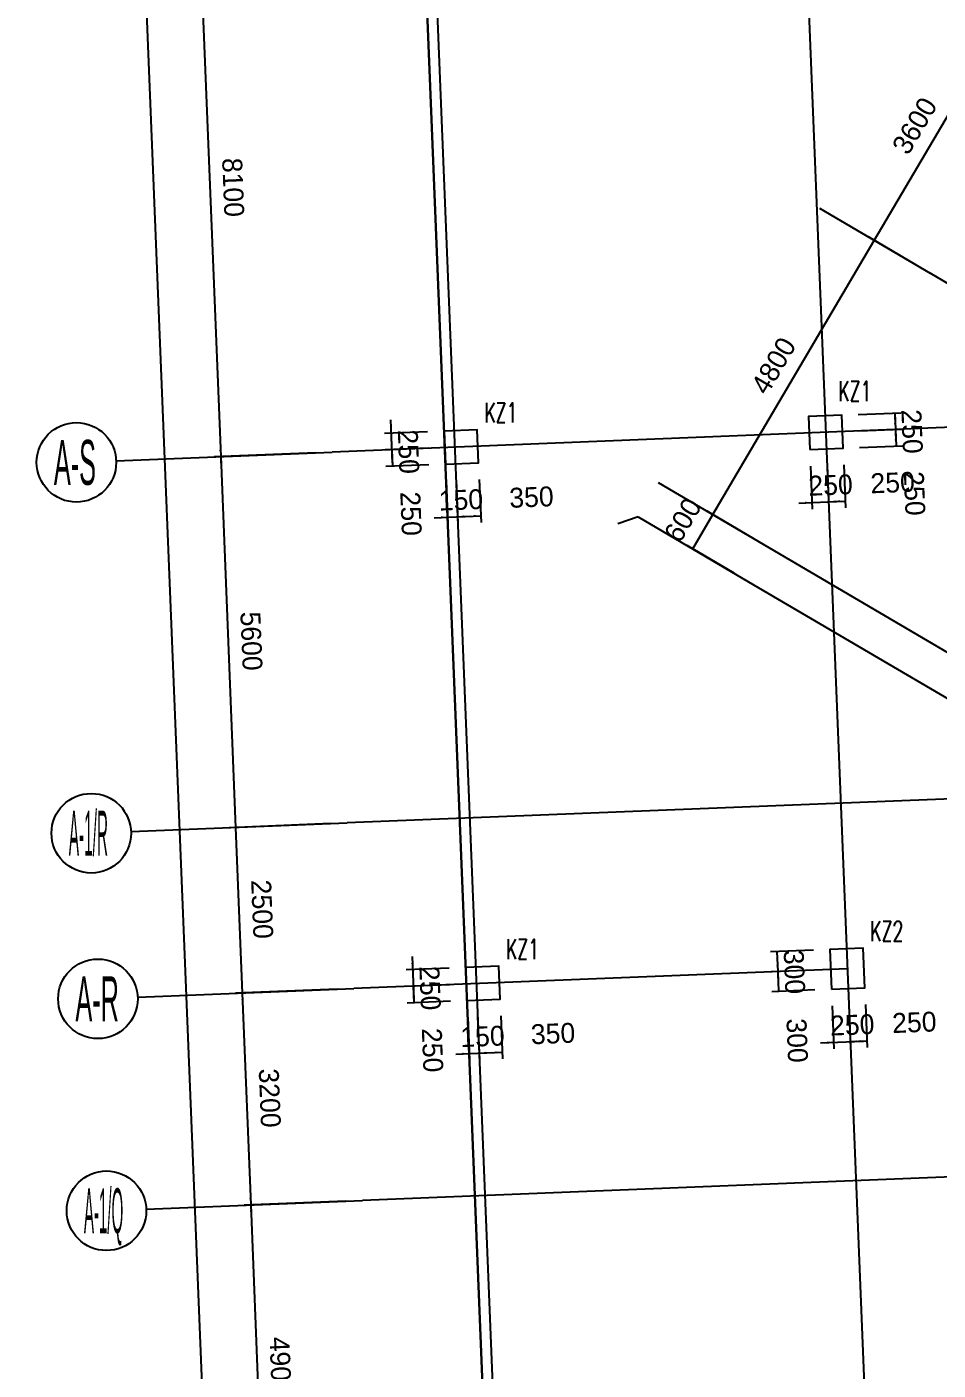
# Model space of a CAD drawing. Extents: x 387171 to 699106, y 11966 to 245688.
# Drawn here: x 471867 to 485608, y 169000 to 189266 of the extents above; entities that cross this region are included whole.
import ezdxf

# ---------------------------------------------------------------- set-up
doc = ezdxf.new("R2010")
doc.units = 0
doc.header["$LTSCALE"] = 100
doc.header["$MEASUREMENT"] = 0
for name, color, linetype in [('COLU', 7, 'Continuous'), ('DIM', 3, 'Continuous'), ('DOTE', 253, 'Continuous'), ('L-AXIS', 3, 'Continuous'), ('NUM', 7, 'Continuous'), ('Q-dote', 253, 'Continuous')]:
    doc.layers.add(name, color=color, linetype=linetype)
doc.styles.add('hztxt', font='hztxt')
doc.styles.get("Standard").update_dxf_attribs({"font": 'standard'})
doc.dimstyles.get("Standard").update_dxf_attribs({"dimtxt": 300, "dimasz": 100, "dimexe": 100, "dimexo": 250, "dimgap": 100, "dimtad": 0, "dimtoh": 1, "dimdec": 0, "dimdsep": 46, "dimcen": 0.09, "dimclrt": 7, "dimadec": 0, "dimazin": 0, "dimtfac": 1, "dimtdec": 4, "dimtofl": 0, "dimtmove": 0, "dimatfit": 3, "dimfxl": 1, "dimtolj": 1, "dimtzin": 0, "dimarcsym": 0})

# ---------------------------------------------------------------- blocks, each defined once
blk = doc.blocks.new('*D3059')
at = {"layer": 'L-AXIS', "color": 0, "linetype": 'ByBlock', "lineweight": -2}
for p, q in [((474241, 232201), (471867, 232105)), ((478441, 70839), (471967, 232109)), ((480715, 70931), (478341, 70835))]:
    blk.add_line(p, q, dxfattribs=at)
for points in [[(471967, 232109), (471988, 232010), (471954, 232009)], [(478441, 70839), (478420, 70939), (478453, 70940)]]:
    blk.add_solid(points, dxfattribs=at)
at = {"layer": 'L-AXIS', "color": 7, "linetype": 'Continuous', "lineweight": -2, "insert": (475554, 151488), "char_height": 300, "width": 1111.67, "attachment_point": 5, "rotation": 272.2988, "style": 'hztxt'}
blk.add_mtext('161400', dxfattribs=at)
blk = doc.blocks.new('*D2162')
at = {"layer": 'L-AXIS', "color": 0, "linetype": 'ByBlock', "lineweight": -2}
for p, q in [((484645, 186045), (486470, 189148)), ((487096, 188780), (486383, 189199)), ((485271, 185676), (484558, 186096))]:
    blk.add_line(p, q, dxfattribs=at)
for points in [[(486470, 189148), (486433, 189054), (486405, 189071)], [(484645, 186045), (484681, 186139), (484710, 186123)]]:
    blk.add_solid(points, dxfattribs=at)
at = {"layer": 'L-AXIS', "color": 7, "linetype": 'Continuous', "lineweight": -2, "insert": (485255, 187774), "char_height": 300, "width": 775, "attachment_point": 5, "rotation": 59.5454, "style": 'hztxt'}
blk.add_mtext('3600', dxfattribs=at)
blk = doc.blocks.new('*D3573')
at = {"layer": 'L-AXIS', "color": 0, "linetype": 'ByBlock', "lineweight": -2}
for p, q in [((476448, 177245), (474915, 177184)), ((475014, 177188), (475115, 174690)), ((476548, 174747), (475015, 174686))]:
    blk.add_line(p, q, dxfattribs=at)
for points in [[(475014, 177188), (475035, 177088), (475002, 177087)], [(475115, 174690), (475094, 174789), (475127, 174790)]]:
    blk.add_solid(points, dxfattribs=at)
at = {"layer": 'L-AXIS', "color": 7, "linetype": 'Continuous', "lineweight": -2, "insert": (475414, 175953), "char_height": 300, "width": 780, "attachment_point": 5, "rotation": 272.2988, "style": 'hztxt'}
blk.add_mtext('2500', dxfattribs=at)
blk = doc.blocks.new('*D2659')
at = {"layer": 'L-AXIS', "color": 0, "linetype": 'ByBlock', "lineweight": -2}
for p, q in [((476676, 171550), (475143, 171488)), ((475243, 171492), (475440, 166596)), ((476873, 166654), (475340, 166592))]:
    blk.add_line(p, q, dxfattribs=at)
for points in [[(475243, 171492), (475264, 171393), (475230, 171392)], [(475440, 166596), (475419, 166695), (475452, 166697)]]:
    blk.add_solid(points, dxfattribs=at)
at = {"layer": 'L-AXIS', "color": 7, "linetype": 'Continuous', "lineweight": -2, "insert": (475691, 169058), "char_height": 300, "width": 785, "attachment_point": 5, "rotation": 272.2988, "style": 'hztxt'}
blk.add_mtext('4900', dxfattribs=at)
blk = doc.blocks.new('*D2894')
at = {"layer": 'L-AXIS', "color": 0, "linetype": 'ByBlock', "lineweight": -2}
for p, q in [((476548, 174747), (475015, 174686)), ((475115, 174690), (475243, 171492)), ((476676, 171550), (475143, 171488))]:
    blk.add_line(p, q, dxfattribs=at)
for points in [[(475115, 174690), (475135, 174590), (475102, 174589)], [(475243, 171492), (475222, 171591), (475256, 171593)]]:
    blk.add_solid(points, dxfattribs=at)
at = {"layer": 'L-AXIS', "color": 7, "linetype": 'Continuous', "lineweight": -2, "insert": (475529, 173105), "char_height": 300, "width": 780, "attachment_point": 5, "rotation": 272.2988, "style": 'hztxt'}
blk.add_mtext('3200', dxfattribs=at)
blk = doc.blocks.new('*D58')
at = {"layer": 'L-AXIS', "color": 0, "linetype": 'ByBlock', "lineweight": -2}
for p, q in [((476223, 182841), (474690, 182779)), ((474790, 182783), (475014, 177188)), ((476448, 177245), (474915, 177184))]:
    blk.add_line(p, q, dxfattribs=at)
for points in [[(474790, 182783), (474810, 182684), (474777, 182682)], [(475014, 177188), (474994, 177287), (475027, 177288)]]:
    blk.add_solid(points, dxfattribs=at)
at = {"layer": 'L-AXIS', "color": 7, "linetype": 'Continuous', "lineweight": -2, "insert": (475252, 179999), "char_height": 300, "width": 775, "attachment_point": 5, "rotation": 272.2988, "style": 'hztxt'}
blk.add_mtext('5600', dxfattribs=at)
blk = doc.blocks.new('*D2542')
at = {"layer": 'L-AXIS', "color": 0, "linetype": 'ByBlock', "lineweight": -2}
for p, q in [((475898, 190934), (474365, 190872)), ((474465, 190876), (474790, 182783)), ((476223, 182841), (474690, 182779))]:
    blk.add_line(p, q, dxfattribs=at)
for points in [[(474465, 190876), (474486, 190777), (474452, 190776)], [(474790, 182783), (474769, 182882), (474802, 182884)]]:
    blk.add_solid(points, dxfattribs=at)
at = {"layer": 'L-AXIS', "color": 7, "linetype": 'Continuous', "lineweight": -2, "insert": (474977, 186844), "char_height": 300, "width": 775, "attachment_point": 5, "rotation": 272.2988, "style": 'hztxt'}
blk.add_mtext('8100', dxfattribs=at)
blk = doc.blocks.new('_AXISO')
blk.add_circle((0, 0), 0.5)
blk = doc.blocks.new('*D326')
at = {"layer": 'L-AXIS', "color": 0, "linetype": 'ByBlock', "lineweight": -2}
for p, q in [((482212, 181907), (484645, 186045)), ((485272, 185677), (484559, 186096)), ((482839, 181539), (482126, 181958))]:
    blk.add_line(p, q, dxfattribs=at)
for points in [[(484645, 186045), (484609, 185951), (484580, 185967)], [(482212, 181907), (482248, 182002), (482277, 181985)]]:
    blk.add_solid(points, dxfattribs=at)
at = {"layer": 'L-AXIS', "color": 7, "linetype": 'Continuous', "lineweight": -2, "insert": (483127, 184154), "char_height": 300, "width": 790, "attachment_point": 5, "rotation": 59.5454, "style": 'hztxt'}
blk.add_mtext('4800', dxfattribs=at)
blk = doc.blocks.new('*D2815')
at = {"layer": 'L-AXIS', "color": 0, "linetype": 'ByBlock', "lineweight": -2}
for p, q in [((481908, 181390), (482212, 181907)), ((482839, 181539), (482126, 181958)), ((482535, 181022), (481822, 181441))]:
    blk.add_line(p, q, dxfattribs=at)
for points in [[(482212, 181907), (482176, 181813), (482147, 181830)], [(481908, 181390), (481944, 181485), (481973, 181468)]]:
    blk.add_solid(points, dxfattribs=at)
at = {"layer": 'L-AXIS', "color": 7, "linetype": 'Continuous', "lineweight": -2, "insert": (481758, 181826), "char_height": 300, "width": 556.67, "attachment_point": 5, "rotation": 59.5454, "style": 'hztxt'}
blk.add_mtext('600', dxfattribs=at)
blk = doc.blocks.new('*D1278')
at = {"layer": 'DIM', "color": 0, "linetype": 'ByBlock', "lineweight": -2}
for p, q in [((477676, 175243), (477702, 174593)), ((478234, 175065), (477584, 175039)), ((478244, 174815), (477594, 174789))]:
    blk.add_line(p, q, dxfattribs=at)
for points in [[(477684, 175043), (477664, 175142), (477697, 175143)], [(477694, 174793), (477715, 174694), (477682, 174692)]]:
    blk.add_solid(points, dxfattribs=at)
at = {"layer": 'DIM', "color": 7, "linetype": 'Continuous', "lineweight": -2, "insert": (477946, 174763), "char_height": 300, "width": 566.67, "attachment_point": 5, "rotation": 272.2988, "style": 'hztxt'}
blk.add_mtext('250', dxfattribs=at)
blk = doc.blocks.new('*D1245')
at = {"layer": 'DIM', "color": 0, "linetype": 'ByBlock', "lineweight": -2}
for p, q in [((478244, 174815), (477594, 174789)), ((477694, 174793), (477704, 174543)), ((478254, 174565), (477604, 174539))]:
    blk.add_line(p, q, dxfattribs=at)
for points in [[(477694, 174793), (477715, 174694), (477682, 174692)], [(477704, 174543), (477684, 174643), (477717, 174644)]]:
    blk.add_solid(points, dxfattribs=at)
at = {"layer": 'DIM', "color": 7, "linetype": 'Continuous', "lineweight": -2, "insert": (477983, 173827), "char_height": 300, "width": 566.67, "attachment_point": 5, "rotation": 272.2988, "style": 'hztxt'}
blk.add_mtext('250', dxfattribs=at)
blk = doc.blocks.new('*D1454')
at = {"layer": 'DIM', "color": 0, "linetype": 'ByBlock', "lineweight": -2}
for p, q in [((478514, 174326), (478540, 173676)), ((478664, 174332), (478690, 173682)), ((478336, 173768), (478886, 173790))]:
    blk.add_line(p, q, dxfattribs=at)
for points in [[(478536, 173776), (478437, 173755), (478435, 173789)], [(478686, 173782), (478785, 173803), (478786, 173769)]]:
    blk.add_solid(points, dxfattribs=at)
at = {"layer": 'DIM', "color": 7, "linetype": 'Continuous', "lineweight": -2, "insert": (478737, 174034), "char_height": 300, "width": 476.67, "attachment_point": 5, "rotation": 2.2988, "style": 'hztxt'}
blk.add_mtext('150', dxfattribs=at)
blk = doc.blocks.new('*D1727')
at = {"layer": 'DIM', "color": 0, "linetype": 'ByBlock', "lineweight": -2}
for p, q in [((478664, 174332), (478690, 173682)), ((479013, 174346), (479039, 173696)), ((478686, 173782), (479035, 173796))]:
    blk.add_line(p, q, dxfattribs=at)
for points in [[(478686, 173782), (478785, 173803), (478786, 173769)], [(479035, 173796), (478936, 173775), (478935, 173809)]]:
    blk.add_solid(points, dxfattribs=at)
at = {"layer": 'DIM', "color": 7, "linetype": 'Continuous', "lineweight": -2, "insert": (479801, 174077), "char_height": 300, "width": 566.67, "attachment_point": 5, "rotation": 2.2988, "style": 'hztxt'}
blk.add_mtext('350', dxfattribs=at)
blk = doc.blocks.new('*D2225')
at = {"layer": 'DIM', "color": 0, "linetype": 'ByBlock', "lineweight": -2}
for p, q in [((483727, 175336), (483078, 175309)), ((483178, 175313), (483190, 175014)), ((483739, 175036), (483090, 175010))]:
    blk.add_line(p, q, dxfattribs=at)
for points in [[(483178, 175313), (483199, 175214), (483165, 175213)], [(483190, 175014), (483169, 175113), (483203, 175114)]]:
    blk.add_solid(points, dxfattribs=at)
at = {"layer": 'DIM', "color": 7, "linetype": 'Continuous', "lineweight": -2, "insert": (483440, 175008), "char_height": 300, "width": 566.67, "attachment_point": 5, "rotation": 272.2988, "style": 'hztxt'}
blk.add_mtext('300', dxfattribs=at)
blk = doc.blocks.new('*D201')
at = {"layer": 'DIM', "color": 0, "linetype": 'ByBlock', "lineweight": -2}
for p, q in [((483739, 175036), (483090, 175010)), ((483190, 175014), (483202, 174714)), ((483751, 174736), (483102, 174710))]:
    blk.add_line(p, q, dxfattribs=at)
for points in [[(483190, 175014), (483211, 174914), (483177, 174913)], [(483202, 174714), (483181, 174813), (483215, 174815)]]:
    blk.add_solid(points, dxfattribs=at)
at = {"layer": 'DIM', "color": 7, "linetype": 'Continuous', "lineweight": -2, "insert": (483482, 173973), "char_height": 300, "width": 566.67, "attachment_point": 5, "rotation": 272.2988, "style": 'hztxt'}
blk.add_mtext('300', dxfattribs=at)
blk = doc.blocks.new('*D411')
at = {"layer": 'DIM', "color": 0, "linetype": 'ByBlock', "lineweight": -2}
for p, q in [((484011, 174496), (484037, 173847)), ((484261, 174506), (484287, 173857)), ((483834, 173939), (484483, 173965))]:
    blk.add_line(p, q, dxfattribs=at)
for points in [[(484033, 173947), (483934, 173926), (483933, 173959)], [(484283, 173957), (484382, 173977), (484384, 173944)]]:
    blk.add_solid(points, dxfattribs=at)
at = {"layer": 'DIM', "color": 7, "linetype": 'Continuous', "lineweight": -2, "insert": (484313, 174208), "char_height": 300, "width": 566.67, "attachment_point": 5, "rotation": 2.2988, "style": 'hztxt'}
blk.add_mtext('250', dxfattribs=at)
blk = doc.blocks.new('*D662')
at = {"layer": 'DIM', "color": 0, "linetype": 'ByBlock', "lineweight": -2}
for p, q in [((484261, 174506), (484287, 173857)), ((484511, 174516), (484537, 173867)), ((484283, 173957), (484533, 173967))]:
    blk.add_line(p, q, dxfattribs=at)
for points in [[(484283, 173957), (484382, 173977), (484384, 173944)], [(484533, 173967), (484434, 173946), (484432, 173979)]]:
    blk.add_solid(points, dxfattribs=at)
at = {"layer": 'DIM', "color": 7, "linetype": 'Continuous', "lineweight": -2, "insert": (485249, 174246), "char_height": 300, "width": 566.67, "attachment_point": 5, "rotation": 2.2988, "style": 'hztxt'}
blk.add_mtext('250', dxfattribs=at)
blk = doc.blocks.new('*D601')
at = {"layer": 'DIM', "color": 0, "linetype": 'ByBlock', "lineweight": -2}
for p, q in [((477351, 183336), (477377, 182687)), ((477909, 183158), (477259, 183132)), ((477919, 182909), (477270, 182883))]:
    blk.add_line(p, q, dxfattribs=at)
for points in [[(477359, 183136), (477339, 183236), (477372, 183237)], [(477369, 182887), (477390, 182787), (477357, 182786)]]:
    blk.add_solid(points, dxfattribs=at)
at = {"layer": 'DIM', "color": 7, "linetype": 'Continuous', "lineweight": -2, "insert": (477621, 182856), "char_height": 300, "width": 566.67, "attachment_point": 5, "rotation": 272.2988, "style": 'hztxt'}
blk.add_mtext('250', dxfattribs=at)
blk = doc.blocks.new('*D859')
at = {"layer": 'DIM', "color": 0, "linetype": 'ByBlock', "lineweight": -2}
for p, q in [((477919, 182909), (477270, 182883)), ((477369, 182887), (477379, 182637)), ((477929, 182659), (477280, 182633))]:
    blk.add_line(p, q, dxfattribs=at)
for points in [[(477369, 182887), (477390, 182787), (477357, 182786)], [(477379, 182637), (477359, 182736), (477392, 182737)]]:
    blk.add_solid(points, dxfattribs=at)
at = {"layer": 'DIM', "color": 7, "linetype": 'Continuous', "lineweight": -2, "insert": (477658, 181921), "char_height": 300, "width": 566.67, "attachment_point": 5, "rotation": 272.2988, "style": 'hztxt'}
blk.add_mtext('250', dxfattribs=at)
blk = doc.blocks.new('*D3292')
at = {"layer": 'DIM', "color": 0, "linetype": 'ByBlock', "lineweight": -2}
for p, q in [((478189, 182419), (478215, 181770)), ((478339, 182425), (478365, 181776)), ((478011, 181861), (478561, 181884))]:
    blk.add_line(p, q, dxfattribs=at)
for points in [[(478211, 181869), (478112, 181849), (478110, 181882)], [(478361, 181876), (478460, 181896), (478461, 181863)]]:
    blk.add_solid(points, dxfattribs=at)
at = {"layer": 'DIM', "color": 7, "linetype": 'Continuous', "lineweight": -2, "insert": (478412, 182128), "char_height": 300, "width": 476.67, "attachment_point": 5, "rotation": 2.2988, "style": 'hztxt'}
blk.add_mtext('150', dxfattribs=at)
blk = doc.blocks.new('*D3794')
at = {"layer": 'DIM', "color": 0, "linetype": 'ByBlock', "lineweight": -2}
for p, q in [((478339, 182425), (478365, 181776)), ((478688, 182439), (478715, 181790)), ((478361, 181876), (478711, 181890))]:
    blk.add_line(p, q, dxfattribs=at)
for points in [[(478361, 181876), (478460, 181896), (478461, 181863)], [(478711, 181890), (478611, 181869), (478610, 181902)]]:
    blk.add_solid(points, dxfattribs=at)
at = {"layer": 'DIM', "color": 7, "linetype": 'Continuous', "lineweight": -2, "insert": (479476, 182170), "char_height": 300, "width": 566.67, "attachment_point": 5, "rotation": 2.2988, "style": 'hztxt'}
blk.add_mtext('350', dxfattribs=at)
blk = doc.blocks.new('*D4003')
at = {"layer": 'DIM', "color": 0, "linetype": 'ByBlock', "lineweight": -2}
for p, q in [((484404, 183419), (485053, 183445)), ((484953, 183441), (484963, 183191)), ((484414, 183169), (485063, 183195))]:
    blk.add_line(p, q, dxfattribs=at)
for points in [[(484953, 183441), (484974, 183342), (484941, 183341)], [(484963, 183191), (484943, 183291), (484976, 183292)]]:
    blk.add_solid(points, dxfattribs=at)
at = {"layer": 'DIM', "color": 7, "linetype": 'Continuous', "lineweight": -2, "insert": (485215, 183161), "char_height": 300, "width": 566.67, "attachment_point": 5, "rotation": 272.2988, "style": 'hztxt'}
blk.add_mtext('250', dxfattribs=at)
blk = doc.blocks.new('*D4237')
at = {"layer": 'DIM', "color": 0, "linetype": 'ByBlock', "lineweight": -2}
for p, q in [((484414, 183169), (485063, 183195)), ((484963, 183191), (484973, 182942)), ((484424, 182920), (485073, 182946))]:
    blk.add_line(p, q, dxfattribs=at)
for points in [[(484963, 183191), (484984, 183092), (484951, 183091)], [(484973, 182942), (484953, 183041), (484986, 183042)]]:
    blk.add_solid(points, dxfattribs=at)
at = {"layer": 'DIM', "color": 7, "linetype": 'Continuous', "lineweight": -2, "insert": (485252, 182226), "char_height": 300, "width": 566.67, "attachment_point": 5, "rotation": 272.2988, "style": 'hztxt'}
blk.add_mtext('250', dxfattribs=at)
blk = doc.blocks.new('*D4177')
at = {"layer": 'DIM', "color": 0, "linetype": 'ByBlock', "lineweight": -2}
for p, q in [((483684, 182640), (483710, 181990)), ((483934, 182650), (483960, 182000)), ((483507, 182082), (484156, 182108))]:
    blk.add_line(p, q, dxfattribs=at)
for points in [[(483706, 182090), (483607, 182069), (483606, 182103)], [(483956, 182100), (484056, 182121), (484057, 182088)]]:
    blk.add_solid(points, dxfattribs=at)
at = {"layer": 'DIM', "color": 7, "linetype": 'Continuous', "lineweight": -2, "insert": (483986, 182352), "char_height": 300, "width": 566.67, "attachment_point": 5, "rotation": 2.2988, "style": 'hztxt'}
blk.add_mtext('250', dxfattribs=at)
blk = doc.blocks.new('*D2311')
at = {"layer": 'DIM', "color": 0, "linetype": 'ByBlock', "lineweight": -2}
for p, q in [((483934, 182650), (483960, 182000)), ((484184, 182660), (484210, 182010)), ((483956, 182100), (484206, 182110))]:
    blk.add_line(p, q, dxfattribs=at)
for points in [[(483956, 182100), (484056, 182121), (484057, 182088)], [(484206, 182110), (484107, 182090), (484105, 182123)]]:
    blk.add_solid(points, dxfattribs=at)
at = {"layer": 'DIM', "color": 7, "linetype": 'Continuous', "lineweight": -2, "insert": (484922, 182389), "char_height": 300, "width": 566.67, "attachment_point": 5, "rotation": 2.2988, "style": 'hztxt'}
blk.add_mtext('250', dxfattribs=at)
blk = doc.blocks.new('1')
at = {"layer": 'DOTE'}
blk.add_line((458698, 592855), (587451, 458371), dxfattribs=at)
blk = doc.blocks.new('后浇带现场')
at = {"layer": 'Q-dote'}
blk.add_line((659263, 761135), (666731, 575100), dxfattribs=at)
at = {"color": 1, "lineweight": 30, "rotation": 318.5460777723208}
blk.add_blockref('1', (-77006, 620463), dxfattribs=at)

msp = doc.modelspace()

# ---------------------------------------------------------------- linework, layer by layer
at = {"color": 6, "lineweight": 30}
msp.add_lwpolyline([(476181.3, 232428.8), (494258.1, 233154.4), (494258.1, 231537.9), (540808.1, 231537.9), (540808.1, 232387.9), (590208.1, 232387.9), (590208.1, 232187.9), (593108.1, 232187.9), (593108.1, 230737.9), (608058.1, 230737.9), (608058.1, 231687.9), (648158.1, 231687.9), (648158.1, 230737.9), (657058.1, 230737.9), (657158.1, 196187.9), (658248.2, 196187.9), (663075.9, 83077.9), (659946, 47787.8), (654318.1, 48286.9), (653832.2, 42808.4), (496133.5, 56794.9), (482757.4, 68610.1), (476181.3, 232428.8)], dxfattribs=at)
at = {"layer": 'COLU'}
for points in [[(483674.4, 182889.5), (484174, 182909.5), (484153.9, 183409.1), (483654.3, 183389.1)], [(478178.8, 182668.9), (478678.4, 182688.9), (478658.4, 183188.5), (478158.8, 183168.5)], [(484001.3, 174746), (484500.9, 174766.1), (484476.8, 175365.6), (483977.2, 175345.5)], [(478503.7, 174575.4), (479003.3, 174595.4), (478983.3, 175095), (478483.7, 175075)]]:
    msp.add_lwpolyline(points, close=True, dxfattribs=at)
at = {"layer": 'DOTE'}
for p, q in [((481860.1, 234317.6), (489328.1, 48282.5)), ((476264.6, 234093), (483732.6, 48057.9)), ((522507.5, 163782.3), (485487, 185549.6)), ((489909.3, 183389.9), (476472.7, 182850.6)), ((483053.9, 181411.6), (510678.3, 165169)), ((482749.8, 180894.4), (502098.7, 169517.6)), ((490134, 177794.5), (476697.4, 177255.1)), ((484239.1, 175055.8), (476797.6, 174757.1)), ((496058, 172327.7), (476926, 171559.7))]:
    msp.add_line(p, q, dxfattribs=at)
at = {"layer": 'L-AXIS'}
for p, q in [((483821, 186529.6), (485487.2, 185550)), ((473213.5, 182719.7), (476472.7, 182850.6)), ((481388.1, 182391.9), (483054.3, 181412.2)), ((481084, 181874.6), (480779.5, 181770.1)), ((481084, 181874.6), (482750.1, 180895)), ((473438.2, 177124.2), (476697.4, 177255.1)), ((473538.4, 174626.3), (476797.6, 174757.1)), ((473666.8, 171428.8), (476926, 171559.7))]:
    msp.add_line(p, q, dxfattribs=at)

# ---------------------------------------------------------------- block references
at = {"color": 3, "lineweight": 30}
msp.add_blockref('后浇带现场', (-182998.7, -527042.1), dxfattribs=at)
at = {"layer": 'L-AXIS'}
ref = msp.add_blockref('_AXISO', (472614, 182695.7), dxfattribs=dict(at, xscale=1199.999999999997, yscale=1200, rotation=359.999645787379))
ref.add_attrib('A', 'A-S', (472274.6, 182356.3), dxfattribs={"height": 678.82, "style": 'hztxt', "width": 0.419355})
ref = msp.add_blockref('_AXISO', (472838.6, 177100.2), dxfattribs=dict(at, xscale=1199.999999999997, yscale=1200, rotation=359.999645787379))
ref.add_attrib('A', 'A-1/R', (472499.2, 176760.8), dxfattribs={"height": 678.82, "style": 'hztxt', "width": 0.254902})
ref = msp.add_blockref('_AXISO', (472938.9, 174602.2), dxfattribs=dict(at, xscale=1199.999999999997, yscale=1200, rotation=359.999645787379))
ref.add_attrib('A', 'A-R', (472599.5, 174262.8), dxfattribs={"height": 678.82, "style": 'hztxt', "width": 0.419355})
ref = msp.add_blockref('_AXISO', (473067.3, 171404.8), dxfattribs=dict(at, xscale=1199.999999999997, yscale=1200, rotation=359.999645787379))
ref.add_attrib('A', 'A-1/Q', (472727.9, 171065.4), dxfattribs={"height": 678.82, "style": 'hztxt', "width": 0.25})

# ---------------------------------------------------------------- texts
at = {"layer": 'NUM', "color": 200, "width": 0.7}
for s, p in [('KZ1', (484101.3, 183618.9)), ('KZ1', (478764.4, 183294.6)), ('KZ2', (484582.9, 175471.7)), ('KZ1', (479089.3, 175201.1))]:
    msp.add_text(s, height=300, dxfattribs=at).set_placement(p)

# ---------------------------------------------------------------- dimensions: what is measured, and where the dimension line sits
at = {"layer": 'DIM', "color": 200}
for p1, p2, distance, picture, middle in [((484153.9, 183409.1), (484164, 183159.3), 800, '*D4003', (485194.3, 183669.1)), ((478158.8, 183168.5), (478168.8, 182918.7), -800, '*D601', (477600.5, 183364.3)), ((484164, 183159.3), (484174, 182909.5), 800, '*D4237', (485231.9, 182733.7)), ((478168.8, 182918.7), (478178.8, 182668.9), -800, '*D859', (477638, 182428.9)), ((483674.4, 182889.5), (483924.2, 182899.5), -800, '*D4177', (483478.6, 182331.2)), ((483924.2, 182899.5), (484174, 182909.5), -800, '*D2311', (484414, 182368.7)), ((478178.8, 182668.9), (478328.7, 182674.9), -800, '*D3292', (477999.1, 182111.2)), ((478328.7, 182674.9), (478678.4, 182688.9), -800, '*D3794', (478918.4, 182148.1)), ((483977.2, 175345.5), (483989.3, 175045.8), -800, '*D2225', (483418.9, 175541.4)), ((478483.7, 175075), (478493.7, 174825.2), -800, '*D1278', (477925.4, 175270.8)), ((483989.3, 175045.8), (484001.3, 174746), -800, '*D201', (483460.5, 174506.1)), ((478493.7, 174825.2), (478503.7, 174575.4), -800, '*D1245', (477962.9, 174335.4)), ((484001.3, 174746), (484251.1, 174756), -800, '*D411', (483805.4, 174187.7)), ((484251.1, 174756), (484500.9, 174766.1), -800, '*D662', (484740.9, 174225.3)), ((478503.7, 174575.4), (478653.6, 174581.4), -800, '*D1454', (478324, 174017.7)), ((478653.6, 174581.4), (479003.3, 174595.4), -800, '*D1727', (479243.3, 174054.6))]:
    dim = msp.add_aligned_dim(p1=p1, p2=p2, distance=distance, dimstyle='Standard', dxfattribs=at)
    dim.commit()
    dim.dimension.update_dxf_attribs({"geometry": picture, "text_midpoint": middle})
at = {"layer": 'L-AXIS'}
for base, p1, p2, angle, picture, middle in [((471967, 232109.5), (480965.1, 70940.7), (474491.3, 232210.8), 92.29877, '*D3059', (475553.6, 151488.5)), ((474789.8, 182783), (476147.8, 190944.1), (476472.7, 182850.6), 92.29877, '*D2542', (474977.1, 186843.8)), ((486469.6, 189148.5), (485487, 185549.6), (487311.8, 188653.3), 59.54537, '*D2162', (485255.4, 187774.1)), ((484644.9, 186045.2), (483054.3, 181412.2), (485487.2, 185550), 59.54537, '*D326', (483126.7, 184153.7)), ((475014.4, 177187.5), (476472.7, 182850.6), (476697.4, 177255.1), 92.29877, '*D58', (475251.8, 179999.3)), ((482212, 181907.4), (482750.1, 180895), (483054.3, 181412.2), 59.54537, '*D2815', (481758.2, 181826.2)), ((475114.7, 174689.5), (476697.4, 177255.1), (476797.6, 174757.1), 92.29877, '*D3573', (475414.3, 175952.6)), ((475243.1, 171492.1), (476797.6, 174757.1), (476926, 171559.7), 92.29877, '*D2894', (475528.6, 173104.9)), ((475439.6, 166596), (476926, 171559.7), (477122.5, 166663.6), 92.29877, '*D2659', (475691, 169058.1))]:
    dim = msp.add_linear_dim(base=base, p1=p1, p2=p2, angle=angle, dimstyle='Standard', dxfattribs=at)
    dim.commit()
    dim.dimension.update_dxf_attribs({"geometry": picture, "text_midpoint": middle})

doc.saveas('drawing.dxf')
